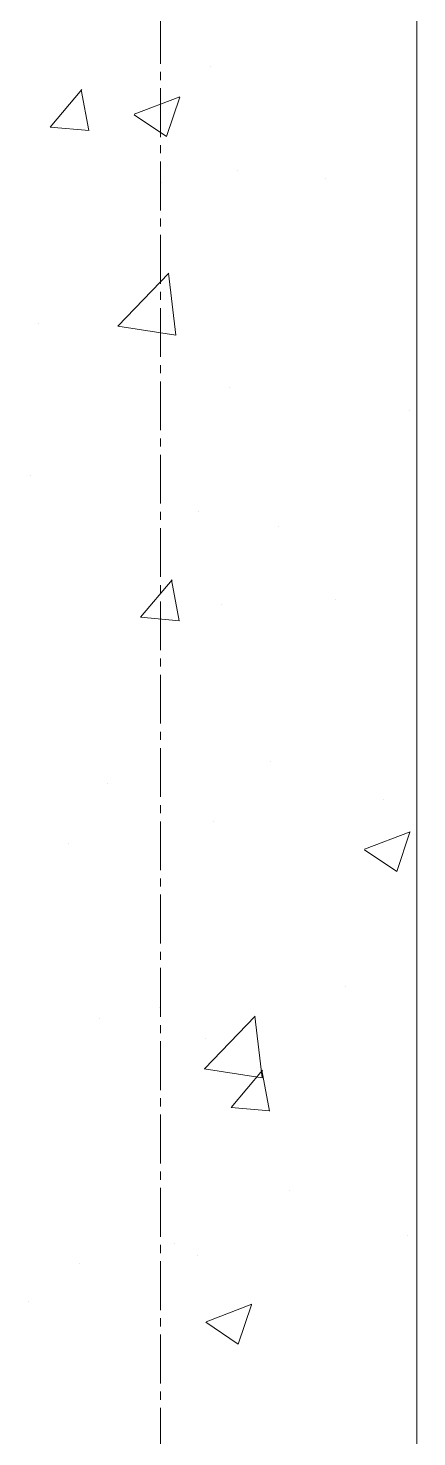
# Model space of a CAD drawing. Header units: millimetres. Extents: x 470010 to 1231400, y -134005 to 421770.
# Drawn here: x 806471 to 806623, y 161514 to 162063 of the extents above; entities that cross this region are included whole.
import ezdxf
from ezdxf.enums import TextEntityAlignment as Align

# ---------------------------------------------------------------- set-up
doc = ezdxf.new("R2010")
doc.units = ezdxf.units.MM
doc.linetypes.add('CENTER2', pattern=[28.575, 19.05, -3.175, 3.175, -3.175])
doc.layers.get('Defpoints').update_dxf_attribs({"color": 140})
doc.layers.add('АР_Стены ПЕНОблок', color=52, linetype='Continuous', lineweight=20)
doc.layers.add('АР_Штриховка', color=8, linetype='Continuous', lineweight=0)
doc.layers.add('РД_Оси_100', color=7, linetype='Continuous', lineweight=0, true_color=0x525252)
doc.styles.add('style1', font='ARIALN.TTF')

# ---------------------------------------------------------------- blocks, each defined once
blk = doc.blocks.new('СОШ_2200_АР_ОСИ_М100_28.05.24')
at = {"layer": 'РД_Оси_100', "color": 251, "linetype": 'CENTER2', "true_color": 0x636466}
blk.add_line((0, -6155), (0, 139938.679), dxfattribs=at)
blk = doc.blocks.new('A$C9108343f')
at = {"layer": 'АР_Стены ПЕНОблок', "color": 18, "linetype": 'Continuous', "lineweight": 20, "true_color": 0x000000}
blk.add_line((140904.09, 237679.49), (140904.09, 313879.49), dxfattribs=at)
at = {"layer": 'АР_Штриховка', "color": 18, "linetype": 'Continuous', "lineweight": 0, "true_color": 0x000000}
for p, q in [((140823.55, 262414.93), (140823.55, 262414.93)), ((140761.14, 262391.2), (140773.39, 262405.79)), ((140776.13, 262389.82), (140773.19, 262405.74)), ((140793.9, 262396.22), (140811.68, 262403.04)), ((140806.45, 262387.5), (140811.6, 262402.85)), ((140793.81, 262396.02), (140806.44, 262387.5)), ((140761.14, 262391.19), (140776.32, 262389.86)), ((140834.01, 262374.18), (140834.01, 262374.18)), ((140804.38, 262369.62), (140804.38, 262369.62)), ((140868.31, 262370.98), (140868.31, 262370.98)), ((140787.54, 262313.59), (140807.33, 262334.21)), ((140810.1, 262310.08), (140807.29, 262334.2)), ((140756.73, 262314.75), (140756.73, 262314.75)), ((140787.52, 262313.64), (140810.11, 262310.13)), ((140830.92, 262289.62), (140830.92, 262289.62)), ((140901.38, 262280.73), (140901.38, 262280.73)), ((140753.26, 262255.3), (140753.26, 262255.3)), ((140818.84, 262241.18), (140818.84, 262241.18)), ((140850.32, 262235.69), (140850.32, 262235.69)), ((140796.38, 262200.14), (140808.63, 262214.73)), ((140811.37, 262198.77), (140808.43, 262214.69)), ((140827.83, 262205.07), (140827.83, 262205.07)), ((140872.4, 262207.06), (140872.4, 262207.06)), ((140796.38, 262200.13), (140811.56, 262198.8)), ((140847.09, 262143.88), (140847.09, 262143.88)), ((140783.5, 262135.51), (140783.5, 262135.51)), ((140890.9, 262129.18), (140890.9, 262129.18)), ((140824.74, 262120.51), (140824.74, 262120.51)), ((140883.71, 262109.76), (140901.49, 262116.59)), ((140896.26, 262101.05), (140901.41, 262116.4)), ((140768.31, 262112.07), (140768.31, 262112.07)), ((140883.62, 262109.57), (140896.25, 262101.05)), ((140903.9, 262106.34), (140903.9, 262106.34)), ((140876.46, 262056.36), (140876.46, 262056.36)), ((140780.27, 262043.7), (140780.27, 262043.7)), ((140803.63, 262047.98), (140803.63, 262047.98)), ((140821.22, 262024.12), (140841, 262044.74)), ((140843.77, 262020.61), (140840.97, 262044.73)), ((140821.65, 262035.96), (140821.65, 262035.96)), ((140821.19, 262024.17), (140843.78, 262020.67)), ((140831.63, 262009.08), (140843.87, 262023.68)), ((140846.61, 262007.71), (140843.68, 262023.63)), ((140831.63, 262009.07), (140846.81, 262007.75)), ((140854.44, 261976.55), (140854.44, 261976.55)), ((140809.65, 261956.18), (140809.65, 261956.18)), ((140900.64, 261959.09), (140900.64, 261959.09)), ((140818.56, 261951.4), (140818.56, 261951.4)), ((140772.4, 261948.16), (140772.4, 261948.16)), ((140752.51, 261933.67), (140752.51, 261933.67)), ((140821.91, 261925.57), (140839.69, 261932.4)), ((140834.46, 261916.86), (140839.61, 261932.21)), ((140821.82, 261925.38), (140834.45, 261916.86))]:
    blk.add_line(p, q, dxfattribs=at)
at = {"layer": 'РД_Оси_100'}
blk.add_blockref('СОШ_2200_АР_ОСИ_М100_28.05.24', (140804.09, 223079.49), dxfattribs=at)
at = {"layer": 'Defpoints', "color": 18, "true_color": 0x000000, "style": 'style1'}
for p in [(143949.34, 316089.12), (143974.98, 281639.5), (143890.4, 273244.71), (143839.99, 264276.81), (143967.75, 254892.38), (12251.96, 104178.14), (12382.58, 96023.14)]:
    blk.add_attdef('АР-ПОМЕЩЕНИЕ:НАИМЕНОВАНИЕ', text='', height=100, dxfattribs=at).set_placement(p, align=Align.MIDDLE)
at = {"layer": 'Defpoints', "color": 18, "true_color": 0x000000, "style": 'style1', "flags": 8}
for p in [(143951.3, 279099.09), (143848.34, 269251.11), (143875.33, 260094.25), (144049.74, 250824.7), (163419.28, 238153.36), (155897.46, 237965.97), (183037.2, 237965.97), (143342.94, 237876.19)]:
    blk.add_attdef('АР-ПОМЕЩЕНИЕ:НАИМЕНОВАНИЕ', text='', height=100, dxfattribs=at).set_placement(p, align=Align.MIDDLE)

msp = doc.modelspace()

# ---------------------------------------------------------------- linework, layer by layer
at = {"layer": 'АР_Стены ПЕНОблок', "color": 18, "linetype": 'Continuous', "lineweight": 20, "true_color": 0x000000}
msp.add_line((806622.706, 137313.251), (806622.706, 213513.251), dxfattribs=at)
at = {"layer": 'АР_Штриховка', "color": 18, "linetype": 'Continuous', "lineweight": 0, "true_color": 0x000000}
for p, q in [((806479.753, 162024.955), (806491.998, 162039.548)), ((806494.74, 162023.581), (806491.803, 162039.502)), ((806512.508, 162029.974), (806530.292, 162036.801)), ((806525.062, 162021.257), (806530.212, 162036.606)), ((806512.42, 162029.781), (806525.055, 162021.259)), ((806479.752, 162024.945), (806494.934, 162023.617)), ((806506.154, 161947.345), (806525.938, 161967.964)), ((806528.712, 161943.838), (806525.906, 161967.961)), ((806506.131, 161947.395), (806528.721, 161943.891)), ((806514.996, 161833.898), (806527.241, 161848.491)), ((806529.983, 161832.524), (806527.046, 161848.445)), ((806514.995, 161833.888), (806530.177, 161832.56)), ((806602.32, 161743.521), (806620.105, 161750.348)), ((806614.874, 161734.804), (806620.024, 161750.153)), ((806602.232, 161743.328), (806614.867, 161734.806)), ((806539.829, 161657.877), (806559.612, 161678.496)), ((806562.387, 161654.37), (806559.581, 161678.492)), ((806539.805, 161657.926), (806562.395, 161654.423)), ((806550.239, 161642.841), (806562.484, 161657.435)), ((806565.226, 161641.467), (806562.289, 161657.388)), ((806550.239, 161642.832), (806565.421, 161641.503)), ((806540.518, 161559.333), (806558.302, 161566.16)), ((806553.072, 161550.616), (806558.222, 161565.965)), ((806540.43, 161559.14), (806553.065, 161550.618))]:
    msp.add_line(p, q, dxfattribs=at)

# ---------------------------------------------------------------- block references
msp.add_blockref('A$C9108343f', (665718.612, -100366.242))
at = {"layer": 'РД_Оси_100'}
msp.add_blockref('СОШ_2200_АР_ОСИ_М100_28.05.24', (806522.706, 122713.251), dxfattribs=at)

doc.saveas('drawing.dxf')
